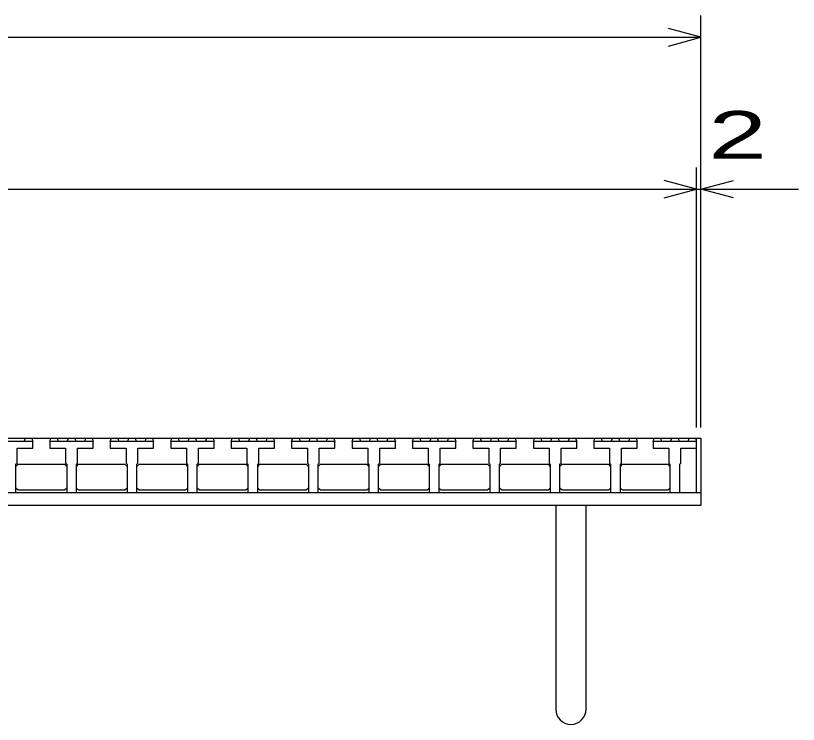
# Model space of a CAD drawing. Units: millimetres, scale not verified. Extents: x -1820 to 1731, y -1282 to 1054.
# Drawn here: x -737.3 to -376, y -769 to -442 of the extents above; entities that cross this region are included whole.
import ezdxf
from ezdxf.enums import TextEntityAlignment as Align

# ---------------------------------------------------------------- set-up
doc = ezdxf.new("R2010")
doc.units = ezdxf.units.MM
doc.header["$LTSCALE"] = 10
for name, color, linetype, lineweight in [('16', 3, 'Continuous', 25), ('19', 6, 'Continuous', 25), ('22', 2, 'Continuous', 25)]:
    doc.layers.add(name, color=color, linetype=linetype, lineweight=lineweight)
doc.styles.add('ベクトル', font='')
doc.styles.get('ベクトル').set_extended_font_data('ベクトル')

msp = doc.modelspace()

# ---------------------------------------------------------------- linework, layer by layer
at = {"layer": '16'}
for p, q in [((-1419, -637), (-423, -637)), ((-729.4, -638.5), (-749.4, -638.5)), ((-733.3, -638.5), (-732.8, -637)), ((-732.8, -637), (-729.9, -637)), ((-729.9, -637), (-729.4, -638.5)), ((-729.4, -641.5), (-729.4, -638.5)), ((-721.5, -638.5), (-721, -637)), ((-721.5, -638.5), (-721.5, -641.5)), ((-701.5, -638.5), (-721.5, -638.5)), ((-721, -637), (-718.1, -637)), ((-718.1, -637), (-717.6, -638.5)), ((-713.45, -638.5), (-712.95, -637)), ((-712.95, -637), (-710.05, -637)), ((-710.05, -637), (-709.55, -638.5)), ((-705.4, -638.5), (-704.9, -637)), ((-704.9, -637), (-702, -637)), ((-702, -637), (-701.5, -638.5)), ((-701.5, -641.5), (-701.5, -638.5)), ((-693.6, -638.5), (-693.1, -637)), ((-693.6, -638.5), (-693.6, -641.5)), ((-673.6, -638.5), (-693.6, -638.5)), ((-693.1, -637), (-690.2, -637)), ((-690.2, -637), (-689.7, -638.5)), ((-685.55, -638.5), (-685.05, -637)), ((-685.05, -637), (-682.15, -637)), ((-682.15, -637), (-681.65, -638.5)), ((-677.5, -638.5), (-677, -637)), ((-677, -637), (-674.1, -637)), ((-674.1, -637), (-673.6, -638.5)), ((-673.6, -641.5), (-673.6, -638.5)), ((-665.7, -638.5), (-665.2, -637)), ((-665.7, -638.5), (-665.7, -641.5)), ((-645.7, -638.5), (-665.7, -638.5)), ((-665.2, -637), (-662.3, -637)), ((-662.3, -637), (-661.8, -638.5)), ((-657.65, -638.5), (-657.15, -637)), ((-657.15, -637), (-654.25, -637)), ((-654.25, -637), (-653.75, -638.5)), ((-649.6, -638.5), (-649.1, -637)), ((-649.1, -637), (-646.2, -637)), ((-646.2, -637), (-645.7, -638.5)), ((-645.7, -641.5), (-645.7, -638.5)), ((-637.8, -638.5), (-637.3, -637)), ((-637.8, -638.5), (-637.8, -641.5)), ((-617.8, -638.5), (-637.8, -638.5)), ((-637.3, -637), (-634.4, -637)), ((-634.4, -637), (-633.9, -638.5)), ((-629.75, -638.5), (-629.25, -637)), ((-629.25, -637), (-626.35, -637)), ((-626.35, -637), (-625.85, -638.5)), ((-621.7, -638.5), (-621.2, -637)), ((-621.2, -637), (-618.3, -637)), ((-618.3, -637), (-617.8, -638.5)), ((-617.8, -641.5), (-617.8, -638.5)), ((-609.9, -638.5), (-609.4, -637)), ((-609.9, -638.5), (-609.9, -641.5)), ((-589.9, -638.5), (-609.9, -638.5)), ((-609.4, -637), (-606.5, -637)), ((-606.5, -637), (-606, -638.5)), ((-601.85, -638.5), (-601.35, -637)), ((-601.35, -637), (-598.45, -637)), ((-598.45, -637), (-597.95, -638.5)), ((-593.8, -638.5), (-593.3, -637)), ((-593.3, -637), (-590.4, -637)), ((-590.4, -637), (-589.9, -638.5)), ((-589.9, -641.5), (-589.9, -638.5)), ((-582, -638.5), (-581.5, -637)), ((-582, -638.5), (-582, -641.5)), ((-562, -638.5), (-582, -638.5)), ((-581.5, -637), (-578.6, -637)), ((-578.6, -637), (-578.1, -638.5)), ((-573.95, -638.5), (-573.45, -637)), ((-573.45, -637), (-570.55, -637)), ((-570.55, -637), (-570.05, -638.5)), ((-565.9, -638.5), (-565.4, -637)), ((-565.4, -637), (-562.5, -637)), ((-562.5, -637), (-562, -638.5)), ((-562, -641.5), (-562, -638.5)), ((-554.1, -638.5), (-553.6, -637)), ((-554.1, -638.5), (-554.1, -641.5)), ((-534.1, -638.5), (-554.1, -638.5)), ((-553.6, -637), (-550.7, -637)), ((-550.7, -637), (-550.2, -638.5)), ((-546.05, -638.5), (-545.55, -637)), ((-545.55, -637), (-542.65, -637)), ((-542.65, -637), (-542.15, -638.5)), ((-538, -638.5), (-537.5, -637)), ((-537.5, -637), (-534.6, -637)), ((-534.6, -637), (-534.1, -638.5)), ((-534.1, -641.5), (-534.1, -638.5)), ((-526.2, -638.5), (-525.7, -637)), ((-526.2, -638.5), (-526.2, -641.5)), ((-506.2, -638.5), (-526.2, -638.5)), ((-525.7, -637), (-522.8, -637)), ((-522.8, -637), (-522.3, -638.5)), ((-518.15, -638.5), (-517.65, -637)), ((-517.65, -637), (-514.75, -637)), ((-514.75, -637), (-514.25, -638.5)), ((-510.1, -638.5), (-509.6, -637)), ((-509.6, -637), (-506.7, -637)), ((-506.7, -637), (-506.2, -638.5)), ((-506.2, -641.5), (-506.2, -638.5)), ((-498.3, -638.5), (-497.8, -637)), ((-498.3, -638.5), (-498.3, -641.5)), ((-478.3, -638.5), (-498.3, -638.5)), ((-497.8, -637), (-494.9, -637)), ((-494.9, -637), (-494.4, -638.5)), ((-490.25, -638.5), (-489.75, -637)), ((-489.75, -637), (-486.85, -637)), ((-486.85, -637), (-486.35, -638.5)), ((-482.2, -638.5), (-481.7, -637)), ((-481.7, -637), (-478.8, -637)), ((-478.8, -637), (-478.3, -638.5)), ((-478.3, -641.5), (-478.3, -638.5)), ((-470.4, -638.5), (-469.9, -637)), ((-470.4, -638.5), (-470.4, -641.5)), ((-450.4, -638.5), (-470.4, -638.5)), ((-469.9, -637), (-467, -637)), ((-467, -637), (-466.5, -638.5)), ((-462.35, -638.5), (-461.85, -637)), ((-461.85, -637), (-458.95, -637)), ((-458.95, -637), (-458.45, -638.5)), ((-454.3, -638.5), (-453.8, -637)), ((-453.8, -637), (-450.9, -637)), ((-450.9, -637), (-450.4, -638.5)), ((-450.4, -641.5), (-450.4, -638.5)), ((-443, -638.5), (-442.5, -637)), ((-443, -638.5), (-443, -641.5)), ((-423, -638.5), (-443, -638.5)), ((-442.5, -637), (-439.6, -637)), ((-439.6, -637), (-439.1, -638.5)), ((-434.95, -638.5), (-434.45, -637)), ((-434.45, -637), (-431.55, -637)), ((-431.55, -637), (-431.05, -638.5)), ((-426.9, -638.5), (-426.4, -637)), ((-426.4, -637), (-423.5, -637)), ((-423.5, -637), (-423, -638.5)), ((-423, -662), (-423, -637)), ((-423, -641.5), (-423, -638.5)), ((-736.65, -648.5), (-736.65, -641.5)), ((-736.65, -641.5), (-729.4, -641.5)), ((-721.5, -641.5), (-714.25, -641.5)), ((-714.25, -641.5), (-714.25, -648.5)), ((-708.75, -648.5), (-708.75, -641.5)), ((-708.75, -641.5), (-701.5, -641.5)), ((-693.6, -641.5), (-686.35, -641.5)), ((-686.35, -641.5), (-686.35, -648.5)), ((-680.85, -648.5), (-680.85, -641.5)), ((-680.85, -641.5), (-673.6, -641.5)), ((-665.7, -641.5), (-658.45, -641.5)), ((-658.45, -641.5), (-658.45, -648.5)), ((-652.95, -648.5), (-652.95, -641.5)), ((-652.95, -641.5), (-645.7, -641.5)), ((-637.8, -641.5), (-630.55, -641.5)), ((-630.55, -641.5), (-630.55, -648.5)), ((-625.05, -648.5), (-625.05, -641.5)), ((-625.05, -641.5), (-617.8, -641.5)), ((-609.9, -641.5), (-602.65, -641.5)), ((-602.65, -641.5), (-602.65, -648.5)), ((-597.15, -648.5), (-597.15, -641.5)), ((-597.15, -641.5), (-589.9, -641.5)), ((-582, -641.5), (-574.75, -641.5)), ((-574.75, -641.5), (-574.75, -648.5)), ((-569.25, -648.5), (-569.25, -641.5)), ((-569.25, -641.5), (-562, -641.5)), ((-554.1, -641.5), (-546.85, -641.5)), ((-546.85, -641.5), (-546.85, -648.5)), ((-541.35, -648.5), (-541.35, -641.5)), ((-541.35, -641.5), (-534.1, -641.5)), ((-526.2, -641.5), (-518.95, -641.5)), ((-518.95, -641.5), (-518.95, -648.5)), ((-513.45, -648.5), (-513.45, -641.5)), ((-513.45, -641.5), (-506.2, -641.5)), ((-498.3, -641.5), (-491.05, -641.5)), ((-491.05, -641.5), (-491.05, -648.5)), ((-485.55, -648.5), (-485.55, -641.5)), ((-485.55, -641.5), (-478.3, -641.5)), ((-470.4, -641.5), (-463.15, -641.5)), ((-463.15, -641.5), (-463.15, -648.5)), ((-457.65, -648.5), (-457.65, -641.5)), ((-457.65, -641.5), (-450.4, -641.5)), ((-443, -641.5), (-435.75, -641.5)), ((-435.75, -641.5), (-435.75, -648.5)), ((-430.25, -648.5), (-430.25, -641.5)), ((-430.25, -641.5), (-423, -641.5)), ((-737.15, -649), (-736.65, -648.5)), ((-737.15, -662), (-737.15, -649)), ((-737.15, -650), (-736.15, -649)), ((-736.15, -649), (-714.75, -649)), ((-714.75, -649), (-713.75, -650)), ((-714.25, -648.5), (-713.75, -649)), ((-713.75, -649), (-713.75, -662)), ((-709.25, -649), (-708.75, -648.5)), ((-709.25, -662), (-709.25, -649)), ((-709.25, -650), (-708.25, -649)), ((-708.25, -649), (-686.85, -649)), ((-686.85, -649), (-685.85, -650)), ((-686.35, -648.5), (-685.85, -649)), ((-685.85, -649), (-685.85, -662)), ((-681.35, -649), (-680.85, -648.5)), ((-681.35, -662), (-681.35, -649)), ((-681.35, -650), (-680.35, -649)), ((-680.35, -649), (-658.95, -649)), ((-658.95, -649), (-657.95, -650)), ((-658.45, -648.5), (-657.95, -649)), ((-657.95, -649), (-657.95, -662)), ((-653.45, -649), (-652.95, -648.5)), ((-653.45, -662), (-653.45, -649)), ((-653.45, -650), (-652.45, -649)), ((-652.45, -649), (-631.05, -649)), ((-631.05, -649), (-630.05, -650)), ((-630.55, -648.5), (-630.05, -649)), ((-630.05, -649), (-630.05, -662)), ((-625.55, -649), (-625.05, -648.5)), ((-625.55, -662), (-625.55, -649)), ((-625.55, -650), (-624.55, -649)), ((-624.55, -649), (-603.15, -649)), ((-603.15, -649), (-602.15, -650)), ((-602.65, -648.5), (-602.15, -649)), ((-602.15, -649), (-602.15, -662)), ((-597.65, -649), (-597.15, -648.5)), ((-597.65, -662), (-597.65, -649)), ((-597.65, -650), (-596.65, -649)), ((-596.65, -649), (-575.25, -649)), ((-575.25, -649), (-574.25, -650)), ((-574.75, -648.5), (-574.25, -649)), ((-574.25, -649), (-574.25, -662)), ((-569.75, -649), (-569.25, -648.5)), ((-569.75, -662), (-569.75, -649)), ((-569.75, -650), (-568.75, -649)), ((-568.75, -649), (-547.35, -649)), ((-547.35, -649), (-546.35, -650)), ((-546.85, -648.5), (-546.35, -649)), ((-546.35, -649), (-546.35, -662)), ((-541.85, -649), (-541.35, -648.5)), ((-541.85, -662), (-541.85, -649)), ((-541.85, -650), (-540.85, -649)), ((-540.85, -649), (-519.45, -649)), ((-519.45, -649), (-518.45, -650)), ((-518.95, -648.5), (-518.45, -649)), ((-518.45, -649), (-518.45, -662)), ((-513.95, -649), (-513.45, -648.5)), ((-513.95, -662), (-513.95, -649)), ((-513.95, -650), (-512.95, -649)), ((-512.95, -649), (-491.55, -649)), ((-491.55, -649), (-490.55, -650)), ((-491.05, -648.5), (-490.55, -649)), ((-490.55, -649), (-490.55, -662)), ((-486.05, -649), (-485.55, -648.5)), ((-486.05, -662), (-486.05, -649)), ((-486.05, -650), (-485.05, -649)), ((-485.05, -649), (-463.65, -649)), ((-463.65, -649), (-462.65, -650)), ((-463.15, -648.5), (-462.65, -649)), ((-462.65, -649), (-462.65, -662)), ((-458.15, -649), (-457.65, -648.5)), ((-458.15, -662), (-458.15, -649)), ((-458.15, -650), (-457.15, -649)), ((-457.15, -649), (-436.25, -649)), ((-436.25, -649), (-435.25, -650)), ((-435.75, -648.5), (-435.25, -649)), ((-435.25, -649), (-435.25, -662)), ((-430.75, -649), (-430.25, -648.5)), ((-430.75, -662), (-430.75, -649)), ((-736.15, -661), (-737.15, -660)), ((-714.75, -661), (-736.15, -661)), ((-713.75, -660), (-714.75, -661)), ((-708.25, -661), (-709.25, -660)), ((-686.85, -661), (-708.25, -661)), ((-685.85, -660), (-686.85, -661)), ((-680.35, -661), (-681.35, -660)), ((-658.95, -661), (-680.35, -661)), ((-657.95, -660), (-658.95, -661)), ((-652.45, -661), (-653.45, -660)), ((-631.05, -661), (-652.45, -661)), ((-630.05, -660), (-631.05, -661)), ((-624.55, -661), (-625.55, -660)), ((-603.15, -661), (-624.55, -661)), ((-602.15, -660), (-603.15, -661)), ((-596.65, -661), (-597.65, -660)), ((-575.25, -661), (-596.65, -661)), ((-574.25, -660), (-575.25, -661)), ((-568.75, -661), (-569.75, -660)), ((-547.35, -661), (-568.75, -661)), ((-546.35, -660), (-547.35, -661)), ((-540.85, -661), (-541.85, -660)), ((-519.45, -661), (-540.85, -661)), ((-518.45, -660), (-519.45, -661)), ((-512.95, -661), (-513.95, -660)), ((-491.55, -661), (-512.95, -661)), ((-490.55, -660), (-491.55, -661)), ((-485.05, -661), (-486.05, -660)), ((-463.65, -661), (-485.05, -661)), ((-462.65, -660), (-463.65, -661)), ((-457.15, -661), (-458.15, -660)), ((-436.25, -661), (-457.15, -661)), ((-435.25, -660), (-436.25, -661)), ((-1419, -662), (-423, -662)), ((-741.65, -662), (-737.15, -662)), ((-713.75, -662), (-709.25, -662)), ((-685.85, -662), (-681.35, -662)), ((-657.95, -662), (-653.45, -662)), ((-630.05, -662), (-625.55, -662)), ((-602.15, -662), (-597.65, -662)), ((-574.25, -662), (-569.75, -662)), ((-546.35, -662), (-541.85, -662)), ((-518.45, -662), (-513.95, -662)), ((-490.55, -662), (-486.05, -662)), ((-462.65, -662), (-458.15, -662)), ((-435.25, -662), (-430.75, -662))]:
    msp.add_line(p, q, dxfattribs=at)
at = {"layer": '19'}
for p, q in [((-423, -637), (-421, -637)), ((-421, -637), (-421, -662)), ((-1421, -662), (-421, -662)), ((-421, -662), (-421, -668)), ((-421, -668), (-1421, -668)), ((-488, -668), (-488, -762)), ((-474, -762), (-474, -668))]:
    msp.add_line(p, q, dxfattribs=at)
msp.add_arc((-481, -762), 7, 180, 0, dxfattribs=at)
at = {"layer": '22', "color": 4}
for p, q in [((-421, -632), (-421, -442)), ((-421, -452), (-436, -448)), ((-1421, -452), (-421, -452)), ((-436, -456), (-421, -452)), ((-423, -632), (-423, -512)), ((-421, -632), (-421, -512)), ((-423, -522), (-438, -518)), ((-421, -522), (-406, -518)), ((-1419, -522), (-423, -522)), ((-438, -526), (-423, -522)), ((-423, -522), (-421, -522)), ((-406, -526), (-421, -522)), ((-421, -522), (-376, -522))]:
    msp.add_line(p, q, dxfattribs=at)

# ---------------------------------------------------------------- texts
at = {"layer": '22', "style": 'ベクトル', "width": 1.65}
msp.add_text(' 2 ', height=21.99, dxfattribs=at).set_placement((-431, -497), align=Align.MIDDLE_LEFT)

doc.saveas('drawing.dxf')
